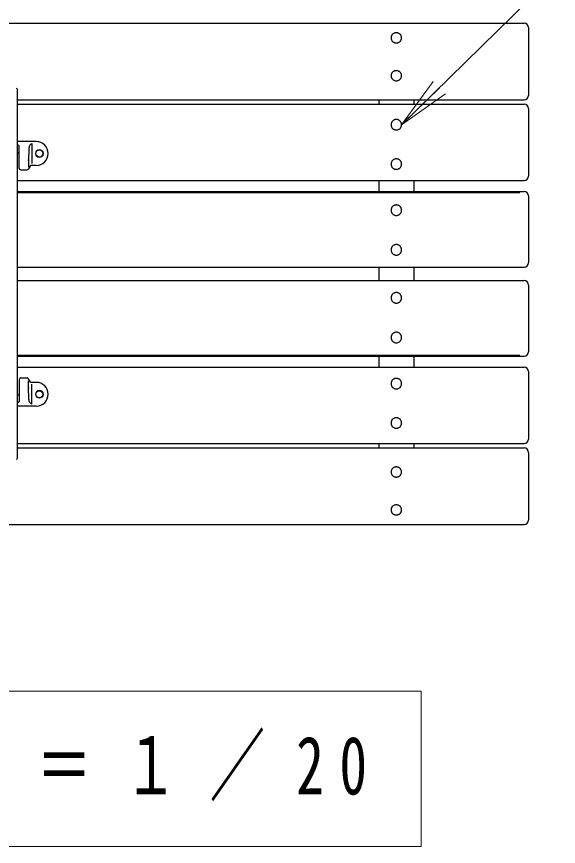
# Model space of a CAD drawing. Units: millimetres on the paper, scale 1:20. Extents: x -365 to 12, y -47 to 257.
# Drawn here: x -257.76 to -227.02, y 173.35 to 220.4 of the extents above; entities that cross this region are included whole.
import ezdxf

# ---------------------------------------------------------------- set-up
doc = ezdxf.new("R2010")
doc.units = ezdxf.units.MM
doc.layers.add('LY_1', color=7, linetype='Continuous', lineweight=25)
doc.styles.add('ＭＳ ゴシック', font='')
doc.styles.get('ＭＳ ゴシック').set_extended_font_data('MS Gothic')

msp = doc.modelspace()

# ---------------------------------------------------------------- linework, layer by layer
at = {"layer": 'LY_1', "color": 4}
for p, q in [((-288.467, 220.024), (-228.967, 220.024)), ((-228.717, 219.774), (-228.717, 215.934)), ((-257.717, 215.684), (-228.967, 215.684)), ((-237.217, 215.684), (-237.217, 215.432)), ((-235.217, 215.684), (-235.217, 215.432)), ((-257.717, 215.432), (-228.967, 215.432)), ((-228.717, 215.182), (-228.717, 211.353)), ((-257.717, 211.103), (-228.967, 211.103)), ((-237.217, 211.103), (-237.217, 210.479)), ((-235.217, 211.103), (-235.217, 210.479)), ((-257.717, 210.479), (-228.967, 210.479)), ((-228.717, 210.229), (-228.717, 206.446)), ((-257.717, 206.196), (-228.967, 206.196)), ((-237.217, 206.196), (-237.217, 205.431)), ((-235.217, 206.196), (-235.217, 205.431)), ((-257.717, 205.431), (-228.967, 205.431)), ((-228.717, 205.181), (-228.717, 201.399)), ((-257.717, 201.149), (-228.967, 201.149)), ((-237.217, 201.149), (-237.217, 200.524)), ((-235.217, 201.149), (-235.217, 200.524)), ((-257.717, 200.524), (-228.967, 200.524)), ((-228.717, 200.274), (-228.717, 196.446)), ((-257.717, 196.196), (-228.967, 196.196)), ((-237.217, 196.196), (-237.217, 195.943)), ((-235.217, 196.196), (-235.217, 195.943)), ((-257.717, 195.943), (-228.967, 195.943)), ((-228.717, 195.693), (-228.717, 191.853)), ((-288.467, 191.603), (-228.967, 191.603))]:
    msp.add_line(p, q, dxfattribs=at)
at = {"layer": 'LY_1', "lineweight": 13}
for p, q in [((-235.917, 214.269), (-234.124, 216.726)), ((-235.917, 214.269), (-233.774, 216.369)), ((-233.425, 216.011), (-235.917, 214.269)), ((-234.809, 182.155), (-282.609, 182.155)), ((-234.809, 173.355), (-234.809, 182.155)), ((-282.609, 173.355), (-234.809, 173.355))]:
    msp.add_line(p, q, dxfattribs=at)
at = {"layer": 'LY_1'}
for p, q in [((-257.717, 195.356), (-257.717, 216.27)), ((-256.642, 213.313), (-257.717, 213.313)), ((-256.886, 213.202), (-256.886, 212.065)), ((-257.672, 213.106), (-257.717, 213.106)), ((-257.717, 212.67), (-257.672, 212.67)), ((-257.622, 211.813), (-257.622, 213.056)), ((-257.082, 212.288), (-257.082, 211.871)), ((-257.522, 211.713), (-257.165, 211.713)), ((-256.979, 211.95), (-257.076, 211.767)), ((-256.642, 211.963), (-256.957, 211.963)), ((-257.717, 210.421), (-229.217, 210.421)), ((-257.717, 201.206), (-229.217, 201.206)), ((-257.622, 199.813), (-257.622, 198.571)), ((-257.522, 199.913), (-257.165, 199.913)), ((-257.082, 199.338), (-257.082, 199.755)), ((-256.979, 199.677), (-257.076, 199.86)), ((-256.642, 199.663), (-256.957, 199.663)), ((-256.886, 198.425), (-256.886, 199.562)), ((-257.717, 198.956), (-257.672, 198.956)), ((-257.672, 198.521), (-257.717, 198.521)), ((-256.642, 198.313), (-257.717, 198.313))]:
    msp.add_line(p, q, dxfattribs=at)
at = {"layer": 'LY_1', "lineweight": 13}
msp.add_lwpolyline([(-235.917, 214.269), (-222.292, 227.619), (-174.048, 227.619)], dxfattribs=at)
at = {"layer": 'LY_1', "color": 4}
for points in [[(-235.917, 219.195), (-235.919, 219.22), (-235.922, 219.245), (-235.928, 219.269), (-235.935, 219.293), (-235.945, 219.316), (-235.958, 219.338), (-235.972, 219.359), (-235.988, 219.379), (-236.005, 219.398), (-236.025, 219.414), (-236.045, 219.43), (-236.067, 219.443), (-236.091, 219.455), (-236.115, 219.464), (-236.14, 219.472), (-236.165, 219.477), (-236.191, 219.48), (-236.217, 219.481), (-236.244, 219.48), (-236.269, 219.477), (-236.295, 219.472), (-236.32, 219.464), (-236.344, 219.455), (-236.367, 219.443), (-236.389, 219.43), (-236.41, 219.414), (-236.429, 219.398), (-236.447, 219.379), (-236.463, 219.359), (-236.477, 219.338), (-236.489, 219.316), (-236.499, 219.293), (-236.507, 219.269), (-236.513, 219.245), (-236.516, 219.22), (-236.517, 219.195), (-236.516, 219.17), (-236.513, 219.145), (-236.507, 219.121), (-236.499, 219.097), (-236.489, 219.074), (-236.477, 219.052), (-236.463, 219.031), (-236.447, 219.011), (-236.429, 218.993), (-236.41, 218.976), (-236.389, 218.96), (-236.367, 218.947), (-236.344, 218.936), (-236.32, 218.926), (-236.295, 218.918), (-236.269, 218.913), (-236.244, 218.91), (-236.217, 218.909), (-236.191, 218.91), (-236.165, 218.913), (-236.14, 218.918), (-236.115, 218.926), (-236.091, 218.936), (-236.067, 218.947), (-236.045, 218.96), (-236.025, 218.976), (-236.005, 218.993), (-235.988, 219.011), (-235.972, 219.031), (-235.958, 219.052), (-235.945, 219.074), (-235.935, 219.097), (-235.928, 219.121), (-235.922, 219.145), (-235.919, 219.17)], [(-235.917, 217.047), (-235.919, 217.072), (-235.922, 217.097), (-235.928, 217.121), (-235.935, 217.145), (-235.945, 217.168), (-235.958, 217.19), (-235.972, 217.211), (-235.988, 217.231), (-236.005, 217.25), (-236.025, 217.267), (-236.045, 217.282), (-236.067, 217.295), (-236.091, 217.307), (-236.115, 217.316), (-236.14, 217.324), (-236.165, 217.329), (-236.191, 217.332), (-236.217, 217.334), (-236.244, 217.332), (-236.269, 217.329), (-236.295, 217.324), (-236.32, 217.316), (-236.344, 217.307), (-236.367, 217.295), (-236.389, 217.282), (-236.41, 217.267), (-236.429, 217.25), (-236.447, 217.231), (-236.463, 217.211), (-236.477, 217.19), (-236.489, 217.168), (-236.499, 217.145), (-236.507, 217.121), (-236.513, 217.097), (-236.516, 217.072), (-236.517, 217.047), (-236.516, 217.022), (-236.513, 216.997), (-236.507, 216.973), (-236.499, 216.949), (-236.489, 216.926), (-236.477, 216.904), (-236.463, 216.883), (-236.447, 216.863), (-236.429, 216.845), (-236.41, 216.828), (-236.389, 216.813), (-236.367, 216.799), (-236.344, 216.788), (-236.32, 216.778), (-236.295, 216.771), (-236.269, 216.765), (-236.244, 216.762), (-236.217, 216.761), (-236.191, 216.762), (-236.165, 216.765), (-236.14, 216.771), (-236.115, 216.778), (-236.091, 216.788), (-236.067, 216.799), (-236.045, 216.813), (-236.025, 216.828), (-236.005, 216.845), (-235.988, 216.863), (-235.972, 216.883), (-235.958, 216.904), (-235.945, 216.926), (-235.935, 216.949), (-235.928, 216.973), (-235.922, 216.997), (-235.919, 217.022)], [(-235.917, 214.269), (-235.919, 214.295), (-235.922, 214.321), (-235.928, 214.346), (-235.935, 214.371), (-235.945, 214.395), (-235.958, 214.418), (-235.972, 214.44), (-235.988, 214.46), (-236.005, 214.479), (-236.025, 214.497), (-236.045, 214.513), (-236.067, 214.527), (-236.091, 214.539), (-236.115, 214.549), (-236.14, 214.557), (-236.165, 214.562), (-236.191, 214.566), (-236.217, 214.567), (-236.244, 214.566), (-236.269, 214.562), (-236.295, 214.557), (-236.32, 214.549), (-236.344, 214.539), (-236.367, 214.527), (-236.389, 214.513), (-236.41, 214.497), (-236.429, 214.479), (-236.447, 214.46), (-236.463, 214.44), (-236.477, 214.418), (-236.489, 214.395), (-236.499, 214.371), (-236.507, 214.346), (-236.513, 214.321), (-236.516, 214.295), (-236.517, 214.269), (-236.516, 214.243), (-236.513, 214.217), (-236.507, 214.192), (-236.499, 214.167), (-236.489, 214.143), (-236.477, 214.12), (-236.463, 214.098), (-236.447, 214.078), (-236.429, 214.059), (-236.41, 214.041), (-236.389, 214.025), (-236.367, 214.011), (-236.344, 213.999), (-236.32, 213.989), (-236.295, 213.982), (-236.269, 213.976), (-236.244, 213.973), (-236.217, 213.971), (-236.191, 213.973), (-236.165, 213.976), (-236.14, 213.982), (-236.115, 213.989), (-236.091, 213.999), (-236.067, 214.011), (-236.045, 214.025), (-236.025, 214.041), (-236.005, 214.059), (-235.988, 214.078), (-235.972, 214.098), (-235.958, 214.12), (-235.945, 214.143), (-235.935, 214.167), (-235.928, 214.192), (-235.922, 214.217), (-235.919, 214.243)], [(-235.917, 212.037), (-235.919, 212.063), (-235.922, 212.088), (-235.928, 212.114), (-235.935, 212.139), (-235.945, 212.163), (-235.958, 212.186), (-235.972, 212.207), (-235.988, 212.228), (-236.005, 212.247), (-236.025, 212.265), (-236.045, 212.281), (-236.067, 212.295), (-236.091, 212.307), (-236.115, 212.316), (-236.14, 212.324), (-236.165, 212.33), (-236.191, 212.333), (-236.217, 212.334), (-236.244, 212.333), (-236.269, 212.33), (-236.295, 212.324), (-236.32, 212.316), (-236.344, 212.307), (-236.367, 212.295), (-236.389, 212.281), (-236.41, 212.265), (-236.429, 212.247), (-236.447, 212.228), (-236.463, 212.207), (-236.477, 212.186), (-236.489, 212.163), (-236.499, 212.139), (-236.507, 212.114), (-236.513, 212.088), (-236.516, 212.063), (-236.517, 212.037), (-236.516, 212.011), (-236.513, 211.985), (-236.507, 211.96), (-236.499, 211.935), (-236.489, 211.911), (-236.477, 211.888), (-236.463, 211.866), (-236.447, 211.845), (-236.429, 211.826), (-236.41, 211.809), (-236.389, 211.793), (-236.367, 211.779), (-236.344, 211.767), (-236.32, 211.757), (-236.295, 211.749), (-236.269, 211.744), (-236.244, 211.74), (-236.217, 211.739), (-236.191, 211.74), (-236.165, 211.744), (-236.14, 211.749), (-236.115, 211.757), (-236.091, 211.767), (-236.067, 211.779), (-236.045, 211.793), (-236.025, 211.809), (-236.005, 211.826), (-235.988, 211.845), (-235.972, 211.866), (-235.958, 211.888), (-235.945, 211.911), (-235.935, 211.935), (-235.928, 211.96), (-235.922, 211.985), (-235.919, 212.011)], [(-235.917, 209.422), (-235.919, 209.448), (-235.922, 209.474), (-235.928, 209.5), (-235.935, 209.525), (-235.945, 209.549), (-235.958, 209.572), (-235.972, 209.594), (-235.988, 209.615), (-236.005, 209.634), (-236.025, 209.652), (-236.045, 209.668), (-236.067, 209.682), (-236.091, 209.694), (-236.115, 209.704), (-236.14, 209.712), (-236.165, 209.717), (-236.191, 209.721), (-236.217, 209.722), (-236.244, 209.721), (-236.269, 209.717), (-236.295, 209.712), (-236.32, 209.704), (-236.344, 209.694), (-236.367, 209.682), (-236.389, 209.668), (-236.41, 209.652), (-236.429, 209.634), (-236.447, 209.615), (-236.463, 209.594), (-236.477, 209.572), (-236.489, 209.549), (-236.499, 209.525), (-236.507, 209.5), (-236.513, 209.474), (-236.516, 209.448), (-236.517, 209.422), (-236.516, 209.396), (-236.513, 209.37), (-236.507, 209.345), (-236.499, 209.32), (-236.489, 209.296), (-236.477, 209.272), (-236.463, 209.25), (-236.447, 209.23), (-236.429, 209.21), (-236.41, 209.193), (-236.389, 209.177), (-236.367, 209.163), (-236.344, 209.151), (-236.32, 209.141), (-236.295, 209.133), (-236.269, 209.127), (-236.244, 209.124), (-236.217, 209.123), (-236.191, 209.124), (-236.165, 209.127), (-236.14, 209.133), (-236.115, 209.141), (-236.091, 209.151), (-236.067, 209.163), (-236.045, 209.177), (-236.025, 209.193), (-236.005, 209.21), (-235.988, 209.23), (-235.972, 209.25), (-235.958, 209.272), (-235.945, 209.296), (-235.935, 209.32), (-235.928, 209.345), (-235.922, 209.37), (-235.919, 209.396)], [(-235.917, 207.174), (-235.919, 207.2), (-235.922, 207.226), (-235.928, 207.252), (-235.935, 207.277), (-235.945, 207.301), (-235.958, 207.324), (-235.972, 207.346), (-235.988, 207.367), (-236.005, 207.386), (-236.025, 207.404), (-236.045, 207.42), (-236.067, 207.434), (-236.091, 207.446), (-236.115, 207.456), (-236.14, 207.464), (-236.165, 207.47), (-236.191, 207.473), (-236.217, 207.474), (-236.244, 207.473), (-236.269, 207.47), (-236.295, 207.464), (-236.32, 207.456), (-236.344, 207.446), (-236.367, 207.434), (-236.389, 207.42), (-236.41, 207.404), (-236.429, 207.386), (-236.447, 207.367), (-236.463, 207.346), (-236.477, 207.324), (-236.489, 207.301), (-236.499, 207.277), (-236.507, 207.252), (-236.513, 207.226), (-236.516, 207.2), (-236.517, 207.174), (-236.516, 207.148), (-236.513, 207.122), (-236.507, 207.097), (-236.499, 207.072), (-236.489, 207.048), (-236.477, 207.024), (-236.463, 207.002), (-236.447, 206.982), (-236.429, 206.962), (-236.41, 206.945), (-236.389, 206.929), (-236.367, 206.915), (-236.344, 206.903), (-236.32, 206.893), (-236.295, 206.885), (-236.269, 206.879), (-236.244, 206.876), (-236.217, 206.875), (-236.191, 206.876), (-236.165, 206.879), (-236.14, 206.885), (-236.115, 206.893), (-236.091, 206.903), (-236.067, 206.915), (-236.045, 206.929), (-236.025, 206.945), (-236.005, 206.962), (-235.988, 206.982), (-235.972, 207.002), (-235.958, 207.024), (-235.945, 207.048), (-235.935, 207.072), (-235.928, 207.097), (-235.922, 207.122), (-235.919, 207.148)], [(-235.917, 204.453), (-235.919, 204.479), (-235.922, 204.505), (-235.928, 204.531), (-235.935, 204.556), (-235.945, 204.58), (-235.958, 204.603), (-235.972, 204.625), (-235.988, 204.646), (-236.005, 204.665), (-236.025, 204.683), (-236.045, 204.699), (-236.067, 204.713), (-236.091, 204.725), (-236.115, 204.735), (-236.14, 204.743), (-236.165, 204.748), (-236.191, 204.752), (-236.217, 204.753), (-236.244, 204.752), (-236.269, 204.748), (-236.295, 204.743), (-236.32, 204.735), (-236.344, 204.725), (-236.367, 204.713), (-236.389, 204.699), (-236.41, 204.683), (-236.429, 204.665), (-236.447, 204.646), (-236.463, 204.625), (-236.477, 204.603), (-236.489, 204.58), (-236.499, 204.556), (-236.507, 204.531), (-236.513, 204.505), (-236.516, 204.479), (-236.517, 204.453), (-236.516, 204.427), (-236.513, 204.401), (-236.507, 204.376), (-236.499, 204.351), (-236.489, 204.326), (-236.477, 204.303), (-236.463, 204.281), (-236.447, 204.26), (-236.429, 204.241), (-236.41, 204.224), (-236.389, 204.208), (-236.367, 204.194), (-236.344, 204.182), (-236.32, 204.172), (-236.295, 204.164), (-236.269, 204.158), (-236.244, 204.155), (-236.217, 204.153), (-236.191, 204.155), (-236.165, 204.158), (-236.14, 204.164), (-236.115, 204.172), (-236.091, 204.182), (-236.067, 204.194), (-236.045, 204.208), (-236.025, 204.224), (-236.005, 204.241), (-235.988, 204.26), (-235.972, 204.281), (-235.958, 204.303), (-235.945, 204.326), (-235.935, 204.351), (-235.928, 204.376), (-235.922, 204.401), (-235.919, 204.427)], [(-235.917, 202.205), (-235.919, 202.231), (-235.922, 202.257), (-235.928, 202.283), (-235.935, 202.308), (-235.945, 202.332), (-235.958, 202.355), (-235.972, 202.377), (-235.988, 202.398), (-236.005, 202.417), (-236.025, 202.435), (-236.045, 202.451), (-236.067, 202.465), (-236.091, 202.477), (-236.115, 202.487), (-236.14, 202.495), (-236.165, 202.5), (-236.191, 202.504), (-236.217, 202.505), (-236.244, 202.504), (-236.269, 202.5), (-236.295, 202.495), (-236.32, 202.487), (-236.344, 202.477), (-236.367, 202.465), (-236.389, 202.451), (-236.41, 202.435), (-236.429, 202.417), (-236.447, 202.398), (-236.463, 202.377), (-236.477, 202.355), (-236.489, 202.332), (-236.499, 202.308), (-236.507, 202.283), (-236.513, 202.257), (-236.516, 202.231), (-236.517, 202.205), (-236.516, 202.179), (-236.513, 202.153), (-236.507, 202.128), (-236.499, 202.103), (-236.489, 202.079), (-236.477, 202.055), (-236.463, 202.033), (-236.447, 202.013), (-236.429, 201.993), (-236.41, 201.976), (-236.389, 201.96), (-236.367, 201.946), (-236.344, 201.934), (-236.32, 201.924), (-236.295, 201.916), (-236.269, 201.91), (-236.244, 201.907), (-236.217, 201.905), (-236.191, 201.907), (-236.165, 201.91), (-236.14, 201.916), (-236.115, 201.924), (-236.091, 201.934), (-236.067, 201.946), (-236.045, 201.96), (-236.025, 201.976), (-236.005, 201.993), (-235.988, 202.013), (-235.972, 202.033), (-235.958, 202.055), (-235.945, 202.079), (-235.935, 202.103), (-235.928, 202.128), (-235.922, 202.153), (-235.919, 202.179)], [(-235.917, 199.591), (-235.919, 199.617), (-235.922, 199.642), (-235.928, 199.668), (-235.935, 199.693), (-235.945, 199.717), (-235.958, 199.74), (-235.972, 199.761), (-235.988, 199.782), (-236.005, 199.801), (-236.025, 199.819), (-236.045, 199.835), (-236.067, 199.848), (-236.091, 199.86), (-236.115, 199.87), (-236.14, 199.878), (-236.165, 199.884), (-236.191, 199.887), (-236.217, 199.888), (-236.244, 199.887), (-236.269, 199.884), (-236.295, 199.878), (-236.32, 199.87), (-236.344, 199.86), (-236.367, 199.848), (-236.389, 199.835), (-236.41, 199.819), (-236.429, 199.801), (-236.447, 199.782), (-236.463, 199.761), (-236.477, 199.74), (-236.489, 199.717), (-236.499, 199.693), (-236.507, 199.668), (-236.513, 199.642), (-236.516, 199.617), (-236.517, 199.591), (-236.516, 199.565), (-236.513, 199.539), (-236.507, 199.514), (-236.499, 199.489), (-236.489, 199.465), (-236.477, 199.442), (-236.463, 199.42), (-236.447, 199.399), (-236.429, 199.38), (-236.41, 199.363), (-236.389, 199.347), (-236.367, 199.333), (-236.344, 199.321), (-236.32, 199.311), (-236.295, 199.303), (-236.269, 199.298), (-236.244, 199.294), (-236.217, 199.293), (-236.191, 199.294), (-236.165, 199.298), (-236.14, 199.303), (-236.115, 199.311), (-236.091, 199.321), (-236.067, 199.333), (-236.045, 199.347), (-236.025, 199.363), (-236.005, 199.38), (-235.988, 199.399), (-235.972, 199.42), (-235.958, 199.442), (-235.945, 199.465), (-235.935, 199.489), (-235.928, 199.514), (-235.922, 199.539), (-235.919, 199.565)], [(-235.917, 197.359), (-235.919, 197.384), (-235.922, 197.41), (-235.928, 197.436), (-235.935, 197.46), (-235.945, 197.484), (-235.958, 197.507), (-235.972, 197.529), (-235.988, 197.55), (-236.005, 197.569), (-236.025, 197.587), (-236.045, 197.602), (-236.067, 197.616), (-236.091, 197.628), (-236.115, 197.638), (-236.14, 197.646), (-236.165, 197.652), (-236.191, 197.655), (-236.217, 197.656), (-236.244, 197.655), (-236.269, 197.652), (-236.295, 197.646), (-236.32, 197.638), (-236.344, 197.628), (-236.367, 197.616), (-236.389, 197.602), (-236.41, 197.587), (-236.429, 197.569), (-236.447, 197.55), (-236.463, 197.529), (-236.477, 197.507), (-236.489, 197.484), (-236.499, 197.46), (-236.507, 197.436), (-236.513, 197.41), (-236.516, 197.384), (-236.517, 197.359), (-236.516, 197.333), (-236.513, 197.307), (-236.507, 197.281), (-236.499, 197.257), (-236.489, 197.233), (-236.477, 197.21), (-236.463, 197.188), (-236.447, 197.167), (-236.429, 197.148), (-236.41, 197.131), (-236.389, 197.115), (-236.367, 197.101), (-236.344, 197.089), (-236.32, 197.079), (-236.295, 197.071), (-236.269, 197.065), (-236.244, 197.062), (-236.217, 197.061), (-236.191, 197.062), (-236.165, 197.065), (-236.14, 197.071), (-236.115, 197.079), (-236.091, 197.089), (-236.067, 197.101), (-236.045, 197.115), (-236.025, 197.131), (-236.005, 197.148), (-235.988, 197.167), (-235.972, 197.188), (-235.958, 197.21), (-235.945, 197.233), (-235.935, 197.257), (-235.928, 197.281), (-235.922, 197.307), (-235.919, 197.333)], [(-235.917, 194.58), (-235.919, 194.605), (-235.922, 194.63), (-235.928, 194.654), (-235.935, 194.678), (-235.945, 194.701), (-235.958, 194.723), (-235.972, 194.745), (-235.988, 194.764), (-236.005, 194.783), (-236.025, 194.8), (-236.045, 194.815), (-236.067, 194.828), (-236.091, 194.84), (-236.115, 194.849), (-236.14, 194.857), (-236.165, 194.862), (-236.191, 194.866), (-236.217, 194.867), (-236.244, 194.866), (-236.269, 194.862), (-236.295, 194.857), (-236.32, 194.849), (-236.344, 194.84), (-236.367, 194.828), (-236.389, 194.815), (-236.41, 194.8), (-236.429, 194.783), (-236.447, 194.764), (-236.463, 194.745), (-236.477, 194.723), (-236.489, 194.701), (-236.499, 194.678), (-236.507, 194.654), (-236.513, 194.63), (-236.516, 194.605), (-236.517, 194.58), (-236.516, 194.555), (-236.513, 194.531), (-236.507, 194.506), (-236.499, 194.482), (-236.489, 194.459), (-236.477, 194.437), (-236.463, 194.416), (-236.447, 194.396), (-236.429, 194.378), (-236.41, 194.361), (-236.389, 194.346), (-236.367, 194.332), (-236.344, 194.321), (-236.32, 194.311), (-236.295, 194.304), (-236.269, 194.298), (-236.244, 194.295), (-236.217, 194.294), (-236.191, 194.295), (-236.165, 194.298), (-236.14, 194.304), (-236.115, 194.311), (-236.091, 194.321), (-236.067, 194.332), (-236.045, 194.346), (-236.025, 194.361), (-236.005, 194.378), (-235.988, 194.396), (-235.972, 194.416), (-235.958, 194.437), (-235.945, 194.459), (-235.935, 194.482), (-235.928, 194.506), (-235.922, 194.531), (-235.919, 194.555)], [(-235.917, 192.432), (-235.919, 192.457), (-235.922, 192.482), (-235.928, 192.506), (-235.935, 192.53), (-235.945, 192.553), (-235.958, 192.576), (-235.972, 192.597), (-235.988, 192.616), (-236.005, 192.635), (-236.025, 192.652), (-236.045, 192.667), (-236.067, 192.68), (-236.091, 192.692), (-236.115, 192.701), (-236.14, 192.709), (-236.165, 192.714), (-236.191, 192.718), (-236.217, 192.719), (-236.244, 192.718), (-236.269, 192.714), (-236.295, 192.709), (-236.32, 192.701), (-236.344, 192.692), (-236.367, 192.68), (-236.389, 192.667), (-236.41, 192.652), (-236.429, 192.635), (-236.447, 192.616), (-236.463, 192.597), (-236.477, 192.576), (-236.489, 192.553), (-236.499, 192.53), (-236.507, 192.506), (-236.513, 192.482), (-236.516, 192.457), (-236.517, 192.432), (-236.516, 192.407), (-236.513, 192.383), (-236.507, 192.358), (-236.499, 192.334), (-236.489, 192.311), (-236.477, 192.289), (-236.463, 192.268), (-236.447, 192.248), (-236.429, 192.23), (-236.41, 192.213), (-236.389, 192.198), (-236.367, 192.184), (-236.344, 192.173), (-236.32, 192.163), (-236.295, 192.156), (-236.269, 192.15), (-236.244, 192.147), (-236.217, 192.146), (-236.191, 192.147), (-236.165, 192.15), (-236.14, 192.156), (-236.115, 192.163), (-236.091, 192.173), (-236.067, 192.184), (-236.045, 192.198), (-236.025, 192.213), (-236.005, 192.23), (-235.988, 192.248), (-235.972, 192.268), (-235.958, 192.289), (-235.945, 192.311), (-235.935, 192.334), (-235.928, 192.358), (-235.922, 192.383), (-235.919, 192.407)]]:
    msp.add_lwpolyline(points, close=True, dxfattribs=at)
at = {"layer": 'LY_1'}
for points in [[(-256.886, 213.202), (-256.923, 213.183), (-256.958, 213.16), (-256.988, 213.133), (-257.013, 213.101), (-257.031, 213.064), (-257.043, 213.022), (-257.051, 212.973), (-257.056, 212.917), (-257.061, 212.849), (-257.065, 212.773), (-257.069, 212.692), (-257.072, 212.611), (-257.075, 212.531), (-257.077, 212.455), (-257.078, 212.386), (-257.079, 212.328), (-257.08, 212.283), (-257.081, 212.253), (-257.081, 212.242), (-257.082, 212.253), (-257.082, 212.288)], [(-256.886, 198.425), (-256.923, 198.443), (-256.958, 198.466), (-256.988, 198.493), (-257.013, 198.526), (-257.031, 198.563), (-257.043, 198.605), (-257.051, 198.653), (-257.056, 198.709), (-257.061, 198.778), (-257.065, 198.854), (-257.069, 198.934), (-257.072, 199.016), (-257.075, 199.096), (-257.077, 199.172), (-257.078, 199.24), (-257.079, 199.299), (-257.08, 199.344), (-257.081, 199.374), (-257.081, 199.384), (-257.082, 199.374), (-257.082, 199.338)]]:
    msp.add_lwpolyline(points, dxfattribs=at)
at = {"layer": 'LY_1', "lineweight": 13}
for centre in [(-256.467, 212.638), (-256.467, 198.988)]:
    msp.add_circle(centre, 0.225, dxfattribs=at)
at = {"layer": 'LY_1'}
for centre in [(-256.467, 212.638), (-256.467, 198.988)]:
    msp.add_circle(centre, 0.2, dxfattribs=at)
at = {"layer": 'LY_1', "color": 4}
for centre, start, end in [((-228.967, 219.774), 0, 90), ((-228.967, 215.934), 270, 0), ((-228.967, 215.182), 0, 90), ((-228.967, 211.353), 270, 0), ((-228.967, 210.229), 0, 90), ((-228.967, 206.446), 270, 0), ((-228.967, 205.181), 0, 90), ((-228.967, 201.399), 270, 0), ((-228.967, 200.274), 0, 90), ((-228.967, 196.446), 270, 0), ((-228.967, 195.693), 0, 90), ((-228.967, 191.853), 270, 0)]:
    msp.add_arc(centre, 0.25, start, end, dxfattribs=at)
at = {"layer": 'LY_1'}
for centre, radius, start, end in [((-257.767, 216.27), 0.05, 0, 81.4692), ((-256.642, 212.638), 0.675, 270, 90), ((-257.672, 213.056), 0.05, 360, 90), ((-257.672, 212.62), 0.05, 0, 90), ((-257.522, 211.813), 0.1, 180, 270), ((-257.165, 211.813), 0.1, 270, 332.1325), ((-256.957, 211.938), 0.025, 90, 152.1325), ((-257.522, 199.813), 0.1, 90, 180), ((-257.165, 199.813), 0.1, 27.8675, 90), ((-256.957, 199.688), 0.025, 207.8675, 270), ((-256.642, 198.988), 0.675, 270, 90), ((-257.672, 199.006), 0.05, 270, 0), ((-257.672, 198.571), 0.05, 270, 0), ((-257.767, 195.356), 0.05, 278.5308, 0)]:
    msp.add_arc(centre, radius, start, end, dxfattribs=at)

# ---------------------------------------------------------------- texts
at = {"layer": 'LY_1', "insert": (-281.209, 177.755), "char_height": 3.299, "attachment_point": 4, "style": 'ＭＳ ゴシック'}
msp.add_mtext('\\T1.56;\\W0.7;平面図\u3000Ｓ＝１／20', dxfattribs=at)

doc.saveas('drawing.dxf')
